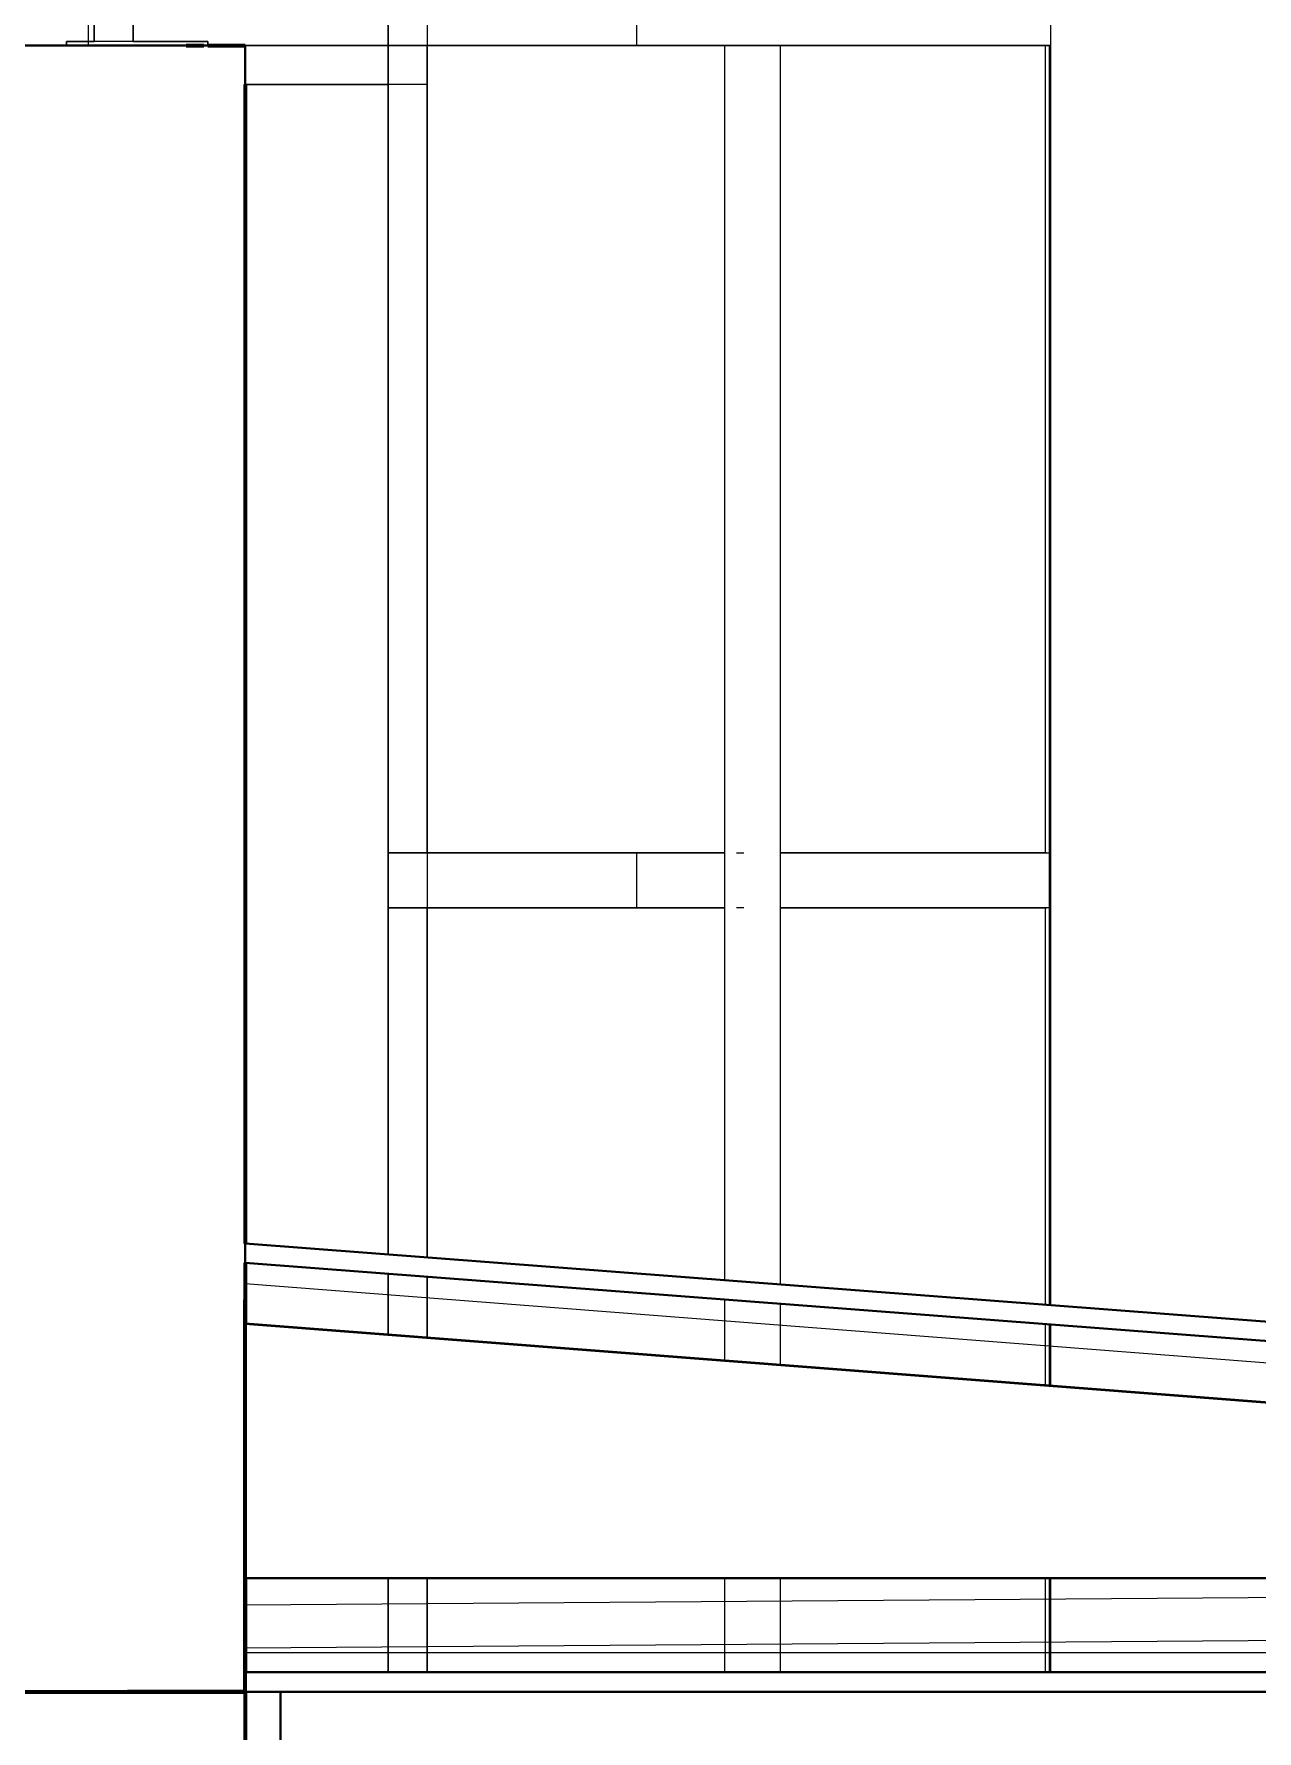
# Model space of a CAD drawing. Header units: millimetres. Extents: x -25371 to 2282244, y -90657 to 147824.
# Drawn here: x 2244621 to 2246181, y 1977 to 4142 of the extents above; entities that cross this region are included whole.
import ezdxf

# ---------------------------------------------------------------- set-up
doc = ezdxf.new("R2010")
doc.units = ezdxf.units.MM
doc.layers.add('000 - EXISTING_BUILDING_MAIN_COLOR_251', color=7, linetype='Continuous')
for name, color, linetype, lineweight in [('A-DETL', 7, 'Continuous', 70), ('A-GENM', 7, 'Continuous', 35), ('A-GLAZ-CURT', 7, 'Continuous', 35), ('A-GLAZ-CURT-HDLN', 7, 'Continuous', 9), ('A-GLAZ-CWMG', 7, 'Continuous', 35), ('S-BEAM', 7, 'Continuous', 35), ('WALL-E', 7, 'Continuous', 50)]:
    doc.layers.add(name, color=color, linetype=linetype, lineweight=lineweight)

# ---------------------------------------------------------------- blocks, each defined once
blk = doc.blocks.new('DPA_GM-Cage Ladder - H4800 with Protection Ring-5065257-VS01 - ELEVATION 1')
at = {"layer": '000 - EXISTING_BUILDING_MAIN_COLOR_251', "color": 7}
for p, q in [((30665.2, 109700), (30665.2, 108705)), ((30665.2, 108705), (30665.2, 109700)), ((30665.2, 108705), (30665.2, 109700)), ((30665.2, 109700), (30665.2, 108705)), ((30715.2, 108705), (30715.2, 109700)), ((30715.2, 108705), (30715.2, 109700)), ((30715.2, 109700), (30715.2, 108705)), ((30715.2, 109700), (30715.2, 108705)), ((31040.2, 108772.1), (31040.2, 108650)), ((31040.2, 108650), (31040.2, 108772.1)), ((31040.2, 108770), (31040.2, 108700)), ((31040.2, 108770), (31040.2, 108700)), ((31040.2, 108700), (31040.2, 108770)), ((31040.2, 108700), (31040.2, 108770)), ((31040.2, 108700), (31040.2, 108770)), ((31040.2, 108700), (31040.2, 108770)), ((31040.2, 108700), (31040.2, 108770)), ((31040.2, 108700), (31040.2, 108770)), ((31040.2, 108650), (31040.2, 108770)), ((31040.2, 108770), (31040.2, 108650)), ((31090.2, 108770), (31090.2, 108700)), ((31357.2, 108700), (31357.2, 108770)), ((31885.2, 108700), (31885.2, 108770)), ((30630.2, 108700), (30630.2, 108705)), ((30630.2, 108705), (30665.2, 108705)), ((30810.2, 108705), (30630.2, 108705)), ((30630.2, 108705), (30630.2, 108700)), ((30665.2, 108705), (30630.2, 108705)), ((30630.2, 108705), (30630.2, 108700)), ((30630.2, 108700), (30630.2, 108705)), ((30630.2, 108705), (30665.2, 108705)), ((30715.2, 108705), (30810.2, 108705)), ((30810.2, 108705), (30715.2, 108705)), ((30715.2, 108705), (30810.2, 108705)), ((30810.2, 108705), (30810.2, 108700)), ((30810.2, 108700), (30810.2, 108705)), ((30810.2, 108700), (30810.2, 108705)), ((30810.2, 108705), (30810.2, 108700)), ((30805.2, 108700), (30630.2, 108700)), ((30630.2, 108700), (30805.2, 108700)), ((30630.2, 108700), (30805.2, 108700)), ((30805.2, 108700), (30630.2, 108700)), ((30665.2, 108700), (30715.2, 108700)), ((30715.2, 108700), (30665.2, 108700)), ((30665.2, 108700), (30715.2, 108700)), ((30715.2, 108700), (30665.2, 108700)), ((30810.2, 108700), (30815.2, 108700)), ((31040.2, 108700), (30810.2, 108700)), ((30815.2, 108700), (30810.2, 108700)), ((30810.2, 108700), (31040.2, 108700)), ((30985.2, 108700), (30810.2, 108700)), ((30810.2, 108700), (30985.2, 108700)), ((30815.2, 108700), (31040.2, 108700)), ((31040.2, 108700), (30815.2, 108700)), ((31090.2, 108700), (31040.2, 108700)), ((31040.2, 108700), (31090.2, 108700)), ((31357.2, 108700), (31040.2, 108700)), ((31040.2, 108700), (31345.9, 108700)), ((31040.2, 108700), (31040.2, 108650)), ((31040.2, 108650), (31040.2, 108700)), ((31040.2, 108700), (31040.2, 108650)), ((31040.2, 108650), (31040.2, 108700)), ((31040.2, 108700), (31090.2, 108700)), ((31040.2, 107158.1), (31040.2, 108700)), ((31040.2, 107158.1), (31040.2, 108700)), ((31040.2, 108700), (31040.2, 107158.1)), ((31040.2, 108700), (31040.2, 107158.1)), ((31090.2, 108700), (31357.2, 108700)), ((31202.7, 108700), (31090.2, 108700)), ((31090.2, 108700), (31205.2, 108700)), ((31205.2, 108700), (31090.2, 108700)), ((31090.2, 108700), (31202.7, 108700)), ((31345.9, 108700), (31090.2, 108700)), ((31090.2, 108650), (31090.2, 108700)), ((31090.2, 108700), (31090.2, 108650)), ((31090.2, 108700), (31090.2, 108650)), ((31090.2, 108650), (31090.2, 108700)), ((31090.2, 107670), (31090.2, 108700)), ((31090.2, 108700), (31090.2, 107670)), ((31090.2, 107670), (31090.2, 108700)), ((31090.2, 108700), (31090.2, 107670)), ((31345.9, 108700), (31202.7, 108700)), ((31202.7, 108700), (31345.9, 108700)), ((31205.2, 108700), (31880.2, 108700)), ((31880.2, 108700), (31205.2, 108700)), ((31357.2, 108700), (31885.2, 108700)), ((31885.2, 108700), (31357.2, 108700)), ((31469.7, 108700), (31540.6, 108700)), ((31540.6, 108700), (31469.7, 108700)), ((31469.7, 107125.2), (31469.7, 108700)), ((31469.7, 107670), (31469.7, 108700)), ((31540.2, 108700), (31470.2, 108700)), ((31470.2, 108700), (31540.2, 108700)), ((31540.6, 107119.8), (31540.6, 108700)), ((31540.6, 107670), (31540.6, 108700)), ((31883.5, 108700), (31878.5, 108700)), ((31880.2, 108700), (31878.5, 108700)), ((31878.5, 108700), (31880.2, 108700)), ((31878.5, 108700), (31883.5, 108700)), ((31878.5, 107670), (31878.5, 108700)), ((31878.5, 107670), (31878.5, 108700)), ((31885.2, 108700), (31883.5, 108700)), ((31883.5, 108700), (31885.2, 108700)), ((31883.5, 108700), (31883.5, 107670)), ((31883.5, 107093.5), (31883.5, 108700)), ((31885.2, 107093.4), (31885.2, 108700)), ((30857.8, 108650), (31040.2, 108650)), ((31040.2, 108650), (30857.8, 108650)), ((31040.2, 108650), (30857.8, 108650)), ((30857.8, 108650), (31040.2, 108650)), ((30985.2, 108650), (30857.8, 108650)), ((30857.8, 108650), (30985.2, 108650)), ((31090.2, 108650), (31040.2, 108650)), ((31090.2, 107670), (31040.2, 107670)), ((31040.2, 107670), (31090.2, 107670)), ((31040.2, 107670), (31040.2, 107600)), ((31040.2, 107670), (31040.2, 107600)), ((31040.2, 107600), (31040.2, 107670)), ((31040.2, 107600), (31040.2, 107670)), ((31345.9, 107670), (31040.2, 107670)), ((31040.2, 107670), (31357.2, 107670)), ((31040.2, 107600), (31040.2, 107670)), ((31040.2, 107600), (31040.2, 107670)), ((31040.2, 107600), (31040.2, 107670)), ((31040.2, 107600), (31040.2, 107670)), ((31090.2, 107670), (31090.2, 107600)), ((31090.2, 107670), (31345.9, 107670)), ((31202.7, 107670), (31090.2, 107670)), ((31090.2, 107670), (31205.2, 107670)), ((31205.2, 107670), (31090.2, 107670)), ((31090.2, 107670), (31202.7, 107670)), ((31357.2, 107670), (31090.2, 107670)), ((31345.9, 107670), (31202.7, 107670)), ((31202.7, 107670), (31345.9, 107670)), ((31469.5, 107670), (31205.2, 107670)), ((31205.2, 107670), (31469.5, 107670)), ((31469.5, 107670), (31357.2, 107670)), ((31357.2, 107670), (31469.5, 107670)), ((31357.2, 107600), (31357.2, 107670)), ((31484.5, 107670), (31493.7, 107670)), ((31879.7, 107670), (31540.7, 107670)), ((31540.7, 107670), (31879.7, 107670)), ((31878.7, 107670), (31540.7, 107670)), ((31540.7, 107670), (31883.5, 107670)), ((31885.2, 107600), (31885.2, 107670)), ((31090.2, 107600), (31040.2, 107600)), ((31040.2, 107600), (31090.2, 107600)), ((31357.2, 107600), (31040.2, 107600)), ((31040.2, 107600), (31345.9, 107600)), ((31090.2, 107600), (31357.2, 107600)), ((31202.7, 107600), (31090.2, 107600)), ((31090.2, 107600), (31205.2, 107600)), ((31205.2, 107600), (31090.2, 107600)), ((31090.2, 107600), (31202.7, 107600)), ((31345.9, 107600), (31090.2, 107600)), ((31090.2, 107154.3), (31090.2, 107600)), ((31090.2, 107600), (31090.2, 107154.3)), ((31090.2, 107154.3), (31090.2, 107600)), ((31090.2, 107600), (31090.2, 107154.3)), ((31345.9, 107600), (31202.7, 107600)), ((31202.7, 107600), (31345.9, 107600)), ((31205.2, 107600), (31469.5, 107600)), ((31469.5, 107600), (31205.2, 107600)), ((31357.2, 107600), (31469.5, 107600)), ((31469.5, 107600), (31357.2, 107600)), ((31469.7, 107125.2), (31469.7, 107600)), ((31493.7, 107600), (31484.5, 107600)), ((31540.6, 107119.8), (31540.6, 107600)), ((31540.7, 107600), (31878.7, 107600)), ((31883.5, 107600), (31540.7, 107600)), ((31540.7, 107600), (31879.7, 107600)), ((31879.7, 107600), (31540.7, 107600)), ((31878.5, 107093.9), (31878.5, 107600)), ((31878.5, 107093.9), (31878.5, 107600)), ((31883.5, 107600), (31883.5, 107093.5)), ((31040.2, 107055.8), (31040.2, 107133)), ((31040.2, 107055.8), (31040.2, 107133)), ((31040.2, 107133), (31040.2, 107055.8)), ((31040.2, 107133), (31040.2, 107055.8)), ((31090.2, 107051.9), (31090.2, 107129.2)), ((31090.2, 107129.2), (31090.2, 107051.9)), ((31090.2, 107051.9), (31090.2, 107129.2)), ((31090.2, 107129.2), (31090.2, 107051.9)), ((31469.7, 107022.6), (31469.7, 107100.2)), ((31469.7, 107022.6), (31469.7, 107100.2)), ((31540.6, 107017.1), (31540.6, 107094.7)), ((31540.6, 107017.1), (31540.6, 107094.7)), ((31878.5, 106991), (31878.5, 107068.9)), ((31878.5, 106991), (31878.5, 107068.9)), ((31883.5, 107068.5), (31883.5, 106990.6)), ((31883.5, 106990.6), (31883.5, 107068.5)), ((31885.2, 106990.5), (31885.2, 107068.4)), ((31040.2, 106625), (31040.2, 106745)), ((31040.2, 106625), (31040.2, 106745)), ((31040.2, 106745), (31040.2, 106625)), ((31040.2, 106745), (31040.2, 106625)), ((31090.2, 106625), (31090.2, 106745)), ((31090.2, 106745), (31090.2, 106625)), ((31090.2, 106625), (31090.2, 106745)), ((31090.2, 106745), (31090.2, 106625)), ((31469.7, 106625), (31469.7, 106745)), ((31469.7, 106625), (31469.7, 106745)), ((31540.6, 106625), (31540.6, 106745)), ((31540.6, 106625), (31540.6, 106745)), ((31878.5, 106625), (31878.5, 106745)), ((31878.5, 106625), (31878.5, 106745)), ((31883.5, 106745), (31883.5, 106625)), ((31883.5, 106625), (31883.5, 106745)), ((31885.2, 106625), (31885.2, 106745))]:
    blk.add_line(p, q, dxfattribs=at)
blk = doc.blocks.new('Rectangular Mullion - 45 x 100mm-5525291-VS01 - ELEVATION 1')
at = {"layer": 'A-GLAZ-CWMG', "color": 7}
for p, q in [((30857.8, 106600), (30902.8, 106600)), ((30902.8, 106600), (30857.8, 106600)), ((30857.8, 106600), (30857.8, 105800)), ((30857.8, 105800), (30857.8, 106600)), ((30902.8, 105800), (30902.8, 106600)), ((30902.8, 105800), (30902.8, 106600)), ((30857.8, 105800), (30902.8, 105800)), ((30902.8, 105800), (30857.8, 105800))]:
    blk.add_line(p, q, dxfattribs=at)
blk = doc.blocks.new('DPA_CP_Entrance Louver Grill Vertical Z - Louver Grill Vertical Z-5525358-VS01 - ELEVATION 1')
at = {"layer": 'A-GLAZ-CURT', "color": 7}
for p, q in [((30782.8, 106600), (30832.8, 106600)), ((30832.8, 106600), (30782.8, 106600)), ((30830.8, 106600), (30782.8, 106600)), ((30782.8, 106600), (30832.8, 106600)), ((31040.2, 106600), (30782.8, 106600)), ((31040.2, 106600), (30782.8, 106600)), ((30832.8, 106600), (30830.8, 106600)), ((31469.7, 106600), (31090.2, 106600)), ((31469.7, 106600), (31090.2, 106600)), ((31878.5, 106600), (31540.6, 106600)), ((31878.5, 106600), (31540.6, 106600)), ((32282.8, 106600), (31885.2, 106600)), ((32282.8, 106600), (31885.2, 106600))]:
    blk.add_line(p, q, dxfattribs=at)
blk = doc.blocks.new('System Panel - DPA-AR_Facade_Solid Panel 150mm-5074316-VS01 - ELEVATION 1')
at = {"layer": 'A-GLAZ-CURT', "color": 7}
for p, q in [((29357.8, 106600), (30857.8, 106600)), ((30857.8, 106600), (29357.8, 106600)), ((30857.8, 106600), (30857.8, 103600)), ((30857.8, 103600), (30857.8, 106600))]:
    blk.add_line(p, q, dxfattribs=at)
blk = doc.blocks.new('System Panel - DPA-AR_Facade_Solid Panel 150mm-V27-VS01 - ELEVATION 1')
at = {"layer": 'A-GLAZ-CURT', "color": 7}
for p, q in [((30857.8, 106600), (30707.9, 106600)), ((30857.8, 106600), (30707.9, 106600)), ((30857.8, 103600), (30857.8, 106600)), ((30857.8, 106600), (30857.8, 103600))]:
    blk.add_line(p, q, dxfattribs=at)
blk = doc.blocks.new('System Panel - DPA-AR_Facade_Solid Panel 150mm-5093774-VS01 - ELEVATION 1')
at = {"layer": 'A-GLAZ-CURT', "color": 7}
for p, q in [((30857.8, 106600), (30707.9, 106600)), ((30857.8, 106600), (30707.9, 106600)), ((30857.8, 103600), (30857.8, 106600)), ((30857.8, 106600), (30857.8, 103600))]:
    blk.add_line(p, q, dxfattribs=at)
blk = doc.blocks.new('System Panel - DPA-AR_Facade_Solid Panel 150mm-V42-VS01 - ELEVATION 1')
at = {"layer": 'A-GLAZ-CURT', "color": 7}
for p, q in [((30707.9, 106600), (30857.8, 106600)), ((30707.9, 106600), (30857.8, 106600)), ((30857.8, 103600), (30857.8, 106600)), ((30857.8, 106600), (30857.8, 103600))]:
    blk.add_line(p, q, dxfattribs=at)
blk = doc.blocks.new('System Panel - DPA-AR_Facade_Solid Panel 150mm-V43-VS01 - ELEVATION 1')
at = {"layer": 'A-GLAZ-CURT', "color": 7}
for p, q in [((30707.9, 106600), (30857.8, 106600)), ((30707.9, 106600), (30857.8, 106600)), ((30857.8, 103800), (30857.8, 106600)), ((30857.8, 106600), (30857.8, 103800))]:
    blk.add_line(p, q, dxfattribs=at)
blk = doc.blocks.new('System Panel - DPA-AR_Facade_Solid Panel 150mm-5093015-VS01 - ELEVATION 1')
at = {"layer": 'A-GLAZ-CURT', "color": 7}
for p, q in [((30707.9, 106600), (30857.8, 106600)), ((30707.9, 106600), (30857.8, 106600)), ((30857.8, 103800), (30857.8, 106600)), ((30857.8, 106600), (30857.8, 103800))]:
    blk.add_line(p, q, dxfattribs=at)
blk = doc.blocks.new('DPA_CP_Entrance Louver Grill Vertical Z - Louver Grill Vertical Z-5546481-VS01 - ELEVATION 1')
at = {"layer": 'A-GLAZ-CURT', "color": 7}
for p, q in [((30782.8, 108700), (30458, 108700)), ((30782.8, 108700), (30458, 108700)), ((30732.8, 108700), (30782.8, 108700)), ((30782.8, 108700), (30732.8, 108700)), ((30732.8, 108700), (30782.8, 108700)), ((30734.8, 108700), (30732.8, 108700)), ((30782.8, 108700), (30734.8, 108700))]:
    blk.add_line(p, q, dxfattribs=at)
blk = doc.blocks.new('System Panel - DPA-AR_Facade_Solid Panel 150mm-V48-VS01 - ELEVATION 1')
at = {"layer": 'A-GLAZ-CURT', "color": 7}
for p, q in [((30857.8, 108700), (30707.9, 108700)), ((30857.8, 108700), (30707.9, 108700)), ((30857.8, 107172), (30857.8, 108700)), ((30857.8, 108700), (30857.8, 107172)), ((30857.8, 107100), (30857.8, 107147)), ((30857.8, 107147), (30857.8, 107100))]:
    blk.add_line(p, q, dxfattribs=at)
blk = doc.blocks.new('DPA_CP_Entrance Louver Grill Vertical Z - Louver Grill Vertical Z-5546590-VS01 - ELEVATION 1')
at = {"layer": 'A-GLAZ-CURT', "color": 7}
for p, q in [((30707.8, 108700), (30657.8, 108700)), ((30657.8, 108700), (30707.8, 108700)), ((30707.8, 108700), (30657.8, 108700)), ((30657.8, 108700), (30707.8, 108700)), ((30782.8, 108700), (30707.9, 108700)), ((30707.9, 108700), (30782.8, 108700)), ((30782.8, 108700), (30784.8, 108700)), ((30805.2, 108700), (30782.8, 108700)), ((30782.8, 108700), (30805.2, 108700)), ((30784.8, 108700), (30782.8, 108700)), ((30784.8, 108700), (30805.2, 108700)), ((30805.2, 108700), (30784.8, 108700)), ((30810.2, 108700), (30857.8, 108700)), ((30857.8, 108700), (30810.2, 108700)), ((30810.2, 108700), (30857.8, 108700)), ((30857.8, 108700), (30810.2, 108700)), ((30857.8, 107172), (30857.8, 108650)), ((30857.8, 107172), (30857.8, 108650)), ((30857.8, 108650), (30857.8, 107172)), ((30857.8, 108650), (30857.8, 107172)), ((30857.8, 107069.9), (30857.8, 107147)), ((30857.8, 107069.9), (30857.8, 107147)), ((30857.8, 107147), (30857.8, 107069.9)), ((30857.8, 107147), (30857.8, 107069.9)), ((30857.8, 106625), (30857.8, 106745)), ((30857.8, 106625), (30857.8, 106745)), ((30857.8, 106745), (30857.8, 106625)), ((30857.8, 106745), (30857.8, 106625)), ((30707.9, 106600), (30782.8, 106600)), ((30782.8, 106600), (30707.9, 106600)), ((30782.8, 106600), (30857.8, 106600)), ((30784.8, 106600), (30782.8, 106600)), ((30782.8, 106600), (30784.8, 106600)), ((30857.8, 106600), (30782.8, 106600)), ((30857.8, 106600), (30784.8, 106600)), ((30784.8, 106600), (30857.8, 106600))]:
    blk.add_line(p, q, dxfattribs=at)
blk = doc.blocks.new('GM_Louver Grill Vertical Z1 - Z Profile-5546656-VS01 - ELEVATION 1')
at = {"layer": 'A-DETL', "color": 7}
for p, q in [((30782.8, 108700), (30784.8, 108700)), ((30784.8, 108700), (30805.2, 108700)), ((30810.2, 108700), (30857.8, 108700)), ((30857.8, 108650), (30857.8, 107172)), ((30857.8, 107147), (30857.8, 107069.9)), ((30857.8, 106745), (30857.8, 106625)), ((30784.8, 106600), (30782.8, 106600)), ((30857.8, 106600), (30784.8, 106600))]:
    blk.add_line(p, q, dxfattribs=at)
at = {"layer": 'A-GENM', "color": 7, "lineweight": 9}
for p, q in [((30805.2, 108700), (30782.8, 108700)), ((30855.8, 108700), (30810.2, 108700)), ((30857.8, 108700), (30855.8, 108700)), ((30857.8, 108650), (30857.8, 107172)), ((30857.8, 107172), (30857.8, 108650)), ((30857.8, 107147), (30857.8, 107069.9)), ((30857.8, 107069.9), (30857.8, 107147)), ((30857.8, 106745), (30857.8, 106625)), ((30857.8, 106625), (30857.8, 106745)), ((30782.8, 106600), (30855.8, 106600)), ((30855.8, 106600), (30857.8, 106600))]:
    blk.add_line(p, q, dxfattribs=at)
blk = doc.blocks.new('DPA_CP_Entrance Louver Grill Vertical Z - Louver Grill Vertical Z-5546657-VS01 - ELEVATION 1')
at = {"layer": 'A-GLAZ-CURT', "color": 7}
for p, q in [((30707.8, 108700), (30657.8, 108700)), ((30657.8, 108700), (30707.8, 108700)), ((30707.8, 108700), (30657.8, 108700)), ((30657.8, 108700), (30707.8, 108700)), ((30782.8, 108700), (30707.9, 108700)), ((30707.9, 108700), (30782.8, 108700)), ((30782.8, 108700), (30784.8, 108700)), ((30805.2, 108700), (30782.8, 108700)), ((30782.8, 108700), (30805.2, 108700)), ((30784.8, 108700), (30782.8, 108700)), ((30784.8, 108700), (30805.2, 108700)), ((30805.2, 108700), (30784.8, 108700)), ((30810.2, 108700), (30857.8, 108700)), ((30857.8, 108700), (30810.2, 108700)), ((30810.2, 108700), (30857.8, 108700)), ((30857.8, 108700), (30810.2, 108700)), ((30857.8, 107172), (30857.8, 108650)), ((30857.8, 107172), (30857.8, 108650)), ((30857.8, 108650), (30857.8, 107172)), ((30857.8, 108650), (30857.8, 107172)), ((30857.8, 107069.9), (30857.8, 107147)), ((30857.8, 107069.9), (30857.8, 107147)), ((30857.8, 107147), (30857.8, 107069.9)), ((30857.8, 107147), (30857.8, 107069.9)), ((30857.8, 106625), (30857.8, 106745)), ((30857.8, 106625), (30857.8, 106745)), ((30857.8, 106745), (30857.8, 106625)), ((30857.8, 106745), (30857.8, 106625)), ((30707.9, 106600), (30782.8, 106600)), ((30782.8, 106600), (30707.9, 106600)), ((30782.8, 106600), (30857.8, 106600)), ((30784.8, 106600), (30782.8, 106600)), ((30782.8, 106600), (30784.8, 106600)), ((30857.8, 106600), (30782.8, 106600)), ((30857.8, 106600), (30784.8, 106600)), ((30784.8, 106600), (30857.8, 106600))]:
    blk.add_line(p, q, dxfattribs=at)
blk = doc.blocks.new('System Panel - DPA-AR_Facade_Solid Panel 150mm-V51-VS01 - ELEVATION 1')
at = {"layer": 'A-GLAZ-CURT', "color": 7}
for p, q in [((29357.8, 106600), (29357.8, 108700)), ((29357.8, 108700), (30857.8, 108700)), ((30857.8, 108700), (29357.8, 108700)), ((29357.8, 108700), (29357.8, 106600)), ((30857.8, 108700), (30857.8, 106600)), ((30857.8, 106600), (30857.8, 108700)), ((30857.8, 106600), (29357.8, 106600)), ((29357.8, 106600), (30857.8, 106600))]:
    blk.add_line(p, q, dxfattribs=at)
blk = doc.blocks.new('System Panel - DPA-AR_Facade_Solid Panel 150mm-V53-VS01 - ELEVATION 1')
at = {"layer": 'A-GLAZ-CURT', "color": 7}
for p, q in [((30707.9, 106600), (30857.8, 106600)), ((30707.9, 106600), (30857.8, 106600)), ((30857.8, 103800), (30857.8, 106600)), ((30857.8, 106600), (30857.8, 103600))]:
    blk.add_line(p, q, dxfattribs=at)
blk = doc.blocks.new('System Panel - DPA-AR_Facade_Solid Panel 150mm-5546906-VS01 - ELEVATION 1')
at = {"layer": 'A-GLAZ-CURT', "color": 7}
for p, q in [((30857.8, 108700), (30707.9, 108700)), ((30857.8, 108700), (30707.9, 108700)), ((30857.8, 107172), (30857.8, 108700)), ((30857.8, 108700), (30857.8, 107100)), ((30857.8, 107100), (30857.8, 107147))]:
    blk.add_line(p, q, dxfattribs=at)
blk = doc.blocks.new('System Panel - DPA-AR_Facade_Solid Panel 150mm-5546760-VS01 - ELEVATION 1')
at = {"layer": 'A-GLAZ-CURT', "color": 7}
for p, q in [((30707.9, 108700), (30857.8, 108700)), ((30707.9, 108700), (30857.8, 108700)), ((30857.8, 107172), (30857.8, 108700)), ((30857.8, 108700), (30857.8, 107172)), ((30857.8, 107069.9), (30857.8, 107147)), ((30857.8, 107147), (30857.8, 107069.9)), ((30857.8, 106625), (30857.8, 106745)), ((30857.8, 106745), (30857.8, 106625)), ((30857.8, 106600), (30707.9, 106600)), ((30707.9, 106600), (30857.8, 106600))]:
    blk.add_line(p, q, dxfattribs=at)
blk = doc.blocks.new('System Panel - DPA-AR_Facade_Solid Panel 150mm-V54-VS01 - ELEVATION 1')
at = {"layer": 'A-GLAZ-CURT', "color": 7}
for p, q in [((30707.9, 108700), (30805.2, 108700)), ((30707.9, 108700), (30805.2, 108700)), ((30810.2, 108700), (30857.8, 108700)), ((30810.2, 108700), (30857.8, 108700)), ((30857.8, 107172), (30857.8, 108650)), ((30857.8, 108650), (30857.8, 107172)), ((30857.8, 107069.9), (30857.8, 107147)), ((30857.8, 107147), (30857.8, 107069.9)), ((30857.8, 106625), (30857.8, 106745)), ((30857.8, 106745), (30857.8, 106625)), ((30857.8, 106600), (30707.9, 106600)), ((30707.9, 106600), (30857.8, 106600))]:
    blk.add_line(p, q, dxfattribs=at)
blk = doc.blocks.new('System Panel - DPA-AR_Facade_Solid Panel 150mm-5546761-VS01 - ELEVATION 1')
at = {"layer": 'A-GLAZ-CURT', "color": 7}
for p, q in [((30707.9, 108700), (30805.2, 108700)), ((30707.9, 108700), (30805.2, 108700)), ((30810.2, 108700), (30857.8, 108700)), ((30810.2, 108700), (30857.8, 108700)), ((30857.8, 107172), (30857.8, 108650)), ((30857.8, 108650), (30857.8, 107172)), ((30857.8, 107069.9), (30857.8, 107147)), ((30857.8, 107147), (30857.8, 107069.9)), ((30857.8, 106625), (30857.8, 106745)), ((30857.8, 106745), (30857.8, 106625)), ((30857.8, 106600), (30707.9, 106600)), ((30707.9, 106600), (30857.8, 106600))]:
    blk.add_line(p, q, dxfattribs=at)
blk = doc.blocks.new('System Panel - DPA-AR_Facade_Solid Panel 150mm-V55-VS01 - ELEVATION 1')
at = {"layer": 'A-GLAZ-CURT', "color": 7}
for p, q in [((30707.9, 108700), (30805.2, 108700)), ((30707.9, 108700), (30857.8, 108700)), ((30810.2, 108700), (30857.8, 108700)), ((30857.8, 108700), (30857.8, 107172)), ((30857.8, 107172), (30857.8, 108650)), ((30857.8, 107069.9), (30857.8, 107147)), ((30857.8, 107147), (30857.8, 107069.9)), ((30857.8, 106625), (30857.8, 106745)), ((30857.8, 106745), (30857.8, 106625)), ((30857.8, 106600), (30707.9, 106600)), ((30707.9, 106600), (30857.8, 106600))]:
    blk.add_line(p, q, dxfattribs=at)
blk = doc.blocks.new('Rectangular Mullion - Mullion_Top_C-Channel-5125587-VS01 - ELEVATION 1')
at = {"layer": 'A-GLAZ-CWMG', "color": 7}
for p, q in [((30902.8, 106500), (30902.8, 106600)), ((30902.8, 106600), (30902.8, 106590)), ((30902.8, 106600), (32312.8, 106600)), ((30902.8, 106600), (32312.8, 106600)), ((30902.8, 106590), (30902.8, 106510)), ((32312.8, 106590), (32312.8, 106600)), ((32312.8, 106600), (32312.8, 106500)), ((32312.8, 106510), (32312.8, 106590)), ((30902.8, 106510), (30902.8, 106500)), ((32312.8, 106500), (30902.8, 106500)), ((30902.8, 106500), (32312.8, 106500)), ((32312.8, 106500), (32312.8, 106510))]:
    blk.add_line(p, q, dxfattribs=at)
blk = doc.blocks.new('DPA_CP_Entrance Canopy Lower - Depth 4200-5686501-VS01 - ELEVATION 1')
at = {"layer": 'A-GLAZ-CURT', "color": 7}
for p, q in [((30857.8, 107172), (33157.9, 106996)), ((33157.9, 106996), (30857.8, 107172)), ((33156.5, 106971.1), (30857.8, 107147)), ((30857.8, 107147), (33156.5, 106971.1)), ((33107.8, 106896), (30857.8, 107069.9)), ((30857.8, 107069.9), (33107.8, 106896)), ((33107.8, 106896), (30857.8, 107069.3)), ((30857.8, 107069.3), (33107.8, 106896)), ((30857.8, 106745), (33107.8, 106745)), ((33107.8, 106745), (30857.8, 106745)), ((30857.8, 106745), (33107.8, 106745)), ((33107.8, 106745), (30857.8, 106745)), ((30857.8, 106625), (33452.8, 106625)), ((33452.8, 106625), (30857.8, 106625)), ((33507.8, 106600), (30658, 106600)), ((30658, 106600), (33507.8, 106600))]:
    blk.add_line(p, q, dxfattribs=at)
at = {"layer": 'A-GLAZ-CURT', "color": 7, "lineweight": 9}
for p, q in [((33048.3, 106950), (30857.8, 107120.6)), ((33107.8, 106896), (30857.8, 107069.9)), ((33427.8, 106745), (30857.8, 106745)), ((33154.3, 106727.6), (30857.8, 106710.5)), ((33154.3, 106672.6), (30857.8, 106655.6)), ((30857.8, 106650), (33402.8, 106650))]:
    blk.add_line(p, q, dxfattribs=at)
at = {"layer": 'A-GLAZ-CURT-HDLN', "color": 7}
blk.add_line((30658, 108700), (30658, 109310.7), dxfattribs=at)
blk = doc.blocks.new('DPA_CP_Entrance Canopy Lower - Depth 4200-V89-VS01 - ELEVATION 1')
at = {"layer": 'A-GLAZ-CURT', "color": 7}
for p, q in [((30857.8, 107172), (33157.9, 106996)), ((33157.9, 106996), (30857.8, 107172)), ((33156.5, 106971.1), (30857.8, 107147)), ((30857.8, 107147), (33156.5, 106971.1)), ((33107.8, 106896), (30857.8, 107069.9)), ((30857.8, 107069.9), (33107.8, 106896)), ((30857.8, 106745), (33107.8, 106745)), ((33107.8, 106745), (30857.8, 106745)), ((30857.8, 106745), (33107.8, 106745)), ((33107.8, 106745), (30857.8, 106745)), ((30857.8, 106625), (33452.8, 106625)), ((33452.8, 106625), (30857.8, 106625)), ((33507.8, 106600), (30658, 106600)), ((30658, 106600), (33507.8, 106600))]:
    blk.add_line(p, q, dxfattribs=at)
at = {"layer": 'A-GLAZ-CURT', "color": 7, "lineweight": 9}
for p, q in [((33048.3, 106950), (30857.8, 107120.6)), ((33107.8, 106896), (30857.8, 107069.9)), ((33427.8, 106745), (30857.8, 106745)), ((33154.3, 106727.6), (30857.8, 106710.5)), ((33154.3, 106672.6), (30857.8, 106655.6)), ((30857.8, 106650), (33402.8, 106650))]:
    blk.add_line(p, q, dxfattribs=at)
at = {"layer": 'A-GLAZ-CURT-HDLN', "color": 7}
blk.add_line((30658, 108700), (30658, 109310.7), dxfattribs=at)
blk = doc.blocks.new('DPA_CP_Entrance Canopy Lower - Depth 4200-V90-VS01 - ELEVATION 1')
at = {"layer": 'A-GLAZ-CURT', "color": 7}
for p, q in [((30857.8, 107172), (33157.9, 106996)), ((33157.9, 106996), (30857.8, 107172)), ((33156.5, 106971.1), (30857.8, 107147)), ((30857.8, 107147), (33156.5, 106971.1)), ((33107.8, 106896), (30857.8, 107069.9)), ((30857.8, 107069.9), (33107.8, 106896)), ((30857.8, 106745), (33107.8, 106745)), ((33107.8, 106745), (30857.8, 106745)), ((30857.8, 106745), (33107.8, 106745)), ((33107.8, 106745), (30857.8, 106745)), ((30857.8, 106625), (33452.8, 106625)), ((33452.8, 106625), (30857.8, 106625)), ((30658, 106600), (33507.8, 106600)), ((33507.8, 106600), (30707.9, 106600))]:
    blk.add_line(p, q, dxfattribs=at)
at = {"layer": 'A-GLAZ-CURT', "color": 7, "lineweight": 9}
for p, q in [((33048.3, 106950), (30857.8, 107120.6)), ((33107.8, 106896), (30857.8, 107069.9)), ((33427.8, 106745), (30857.8, 106745)), ((33154.3, 106727.6), (30857.8, 106710.5)), ((33154.3, 106672.6), (30857.8, 106655.6)), ((30857.8, 106650), (33402.8, 106650))]:
    blk.add_line(p, q, dxfattribs=at)
at = {"layer": 'A-GLAZ-CURT-HDLN', "color": 7}
blk.add_line((30658, 108700), (30658, 109310.7), dxfattribs=at)
blk = doc.blocks.new('DPA_CP_Entrance Canopy Lower - Depth 4200-V91-VS01 - ELEVATION 1')
at = {"layer": 'A-GLAZ-CURT', "color": 7}
for p, q in [((30857.8, 107172), (33157.9, 106996)), ((33157.9, 106996), (30857.8, 107172)), ((33156.5, 106971.1), (30857.8, 107147)), ((30857.8, 107147), (33156.5, 106971.1)), ((33107.8, 106896), (30857.8, 107069.9)), ((30857.8, 107069.9), (33107.8, 106896)), ((30857.8, 106745), (33107.8, 106745)), ((33107.8, 106745), (30857.8, 106745)), ((30857.8, 106745), (33107.8, 106745)), ((33107.8, 106745), (30857.8, 106745)), ((30857.8, 106625), (33452.8, 106625)), ((33452.8, 106625), (30857.8, 106625)), ((33507.8, 106600), (30707.9, 106600)), ((30707.9, 106600), (33507.8, 106600))]:
    blk.add_line(p, q, dxfattribs=at)
at = {"layer": 'A-GLAZ-CURT', "color": 7, "lineweight": 9}
for p, q in [((33048.3, 106950), (30857.8, 107120.6)), ((33107.8, 106896), (30857.8, 107069.9)), ((33427.8, 106745), (30857.8, 106745)), ((33154.3, 106727.6), (30857.8, 106710.5)), ((33154.3, 106672.6), (30857.8, 106655.6)), ((30857.8, 106650), (33402.8, 106650))]:
    blk.add_line(p, q, dxfattribs=at)
at = {"layer": 'A-GLAZ-CURT-HDLN', "color": 7}
blk.add_line((30658, 108700), (30658, 109310.7), dxfattribs=at)
blk = doc.blocks.new('DPA_CP_Entrance Canopy Lower - Depth 4200-5686556-VS01 - ELEVATION 1')
at = {"layer": 'A-GLAZ-CURT', "color": 7}
for p, q in [((30857.8, 107172), (33157.9, 106996)), ((33157.9, 106996), (30857.8, 107172)), ((33156.5, 106971.1), (30857.8, 107147)), ((30857.8, 107147), (33156.5, 106971.1)), ((33107.8, 106896), (30857.8, 107069.9)), ((30857.8, 107069.9), (33107.8, 106896)), ((30857.8, 106745), (33107.8, 106745)), ((33107.8, 106745), (30857.8, 106745)), ((30857.8, 106745), (33107.8, 106745)), ((33107.8, 106745), (30857.8, 106745)), ((30857.8, 106625), (33452.8, 106625)), ((33452.8, 106625), (30857.8, 106625)), ((33507.8, 106600), (30707.9, 106600)), ((30707.9, 106600), (33507.8, 106600))]:
    blk.add_line(p, q, dxfattribs=at)
at = {"layer": 'A-GLAZ-CURT', "color": 7, "lineweight": 9}
for p, q in [((33048.3, 106950), (30857.8, 107120.6)), ((33107.8, 106896), (30857.8, 107069.9)), ((33427.8, 106745), (30857.8, 106745)), ((33154.3, 106727.6), (30857.8, 106710.5)), ((33154.3, 106672.6), (30857.8, 106655.6)), ((30857.8, 106650), (33402.8, 106650))]:
    blk.add_line(p, q, dxfattribs=at)
at = {"layer": 'A-GLAZ-CURT-HDLN', "color": 7}
blk.add_line((30658, 108700), (30658, 109310.7), dxfattribs=at)

msp = doc.modelspace()

# ---------------------------------------------------------------- linework, layer by layer
at = {"layer": 'A-DETL', "color": 7}
for p, q in [((2244890.166, 2027.256), (2244890.166, 2527.256)), ((2244390.166, 2027.256), (2244890.166, 2027.256)), ((2244890.165, 2027.256), (2244740.357, 2027.256)), ((2244740.357, 2027.256), (2244890.165, 2027.256)), ((2244890.165, 2027.256), (2244890.165, -972.744)), ((2244890.165, 2027.256), (2244890.165, 1177.256))]:
    msp.add_line(p, q, dxfattribs=at)
at = {"layer": 'S-BEAM', "color": 7}
for p, q in [((2244890.166, 2527.256), (2244890.166, 2497.131)), ((2244890.166, 2172.256), (2244890.166, 2052.256)), ((2244890.166, 2027.256), (2244740.357, 2027.256))]:
    msp.add_line(p, q, dxfattribs=at)
at = {"layer": 'WALL-E', "color": 7}
for p, q in [((2244890.165, 2027.256), (2244740.357, 2027.256)), ((2244890.165, 2027.256), (2244740.357, 2027.256)), ((2244890.165, -972.744), (2244890.165, 2027.256)), ((2244890.165, -972.744), (2244890.165, 2027.256))]:
    msp.add_line(p, q, dxfattribs=at)

# ---------------------------------------------------------------- block references
at = {"layer": 'A-GENM', "color": 7}
for name in ['DPA_GM-Cage Ladder - H4800 with Protection Ring-5065257-VS01 - ELEVATION 1', 'GM_Louver Grill Vertical Z1 - Z Profile-5546656-VS01 - ELEVATION 1', 'GM_Louver Grill Vertical Z1 - Z Profile-5546656-VS01 - ELEVATION 1', 'GM_Louver Grill Vertical Z1 - Z Profile-5546656-VS01 - ELEVATION 1', 'GM_Louver Grill Vertical Z1 - Z Profile-5546656-VS01 - ELEVATION 1', 'GM_Louver Grill Vertical Z1 - Z Profile-5546656-VS01 - ELEVATION 1', 'GM_Louver Grill Vertical Z1 - Z Profile-5546656-VS01 - ELEVATION 1', 'GM_Louver Grill Vertical Z1 - Z Profile-5546656-VS01 - ELEVATION 1', 'GM_Louver Grill Vertical Z1 - Z Profile-5546656-VS01 - ELEVATION 1', 'GM_Louver Grill Vertical Z1 - Z Profile-5546656-VS01 - ELEVATION 1', 'GM_Louver Grill Vertical Z1 - Z Profile-5546656-VS01 - ELEVATION 1', 'GM_Louver Grill Vertical Z1 - Z Profile-5546656-VS01 - ELEVATION 1', 'GM_Louver Grill Vertical Z1 - Z Profile-5546656-VS01 - ELEVATION 1', 'GM_Louver Grill Vertical Z1 - Z Profile-5546656-VS01 - ELEVATION 1', 'GM_Louver Grill Vertical Z1 - Z Profile-5546656-VS01 - ELEVATION 1', 'GM_Louver Grill Vertical Z1 - Z Profile-5546656-VS01 - ELEVATION 1', 'GM_Louver Grill Vertical Z1 - Z Profile-5546656-VS01 - ELEVATION 1', 'GM_Louver Grill Vertical Z1 - Z Profile-5546656-VS01 - ELEVATION 1', 'GM_Louver Grill Vertical Z1 - Z Profile-5546656-VS01 - ELEVATION 1', 'GM_Louver Grill Vertical Z1 - Z Profile-5546656-VS01 - ELEVATION 1', 'GM_Louver Grill Vertical Z1 - Z Profile-5546656-VS01 - ELEVATION 1', 'GM_Louver Grill Vertical Z1 - Z Profile-5546656-VS01 - ELEVATION 1', 'GM_Louver Grill Vertical Z1 - Z Profile-5546656-VS01 - ELEVATION 1', 'GM_Louver Grill Vertical Z1 - Z Profile-5546656-VS01 - ELEVATION 1', 'GM_Louver Grill Vertical Z1 - Z Profile-5546656-VS01 - ELEVATION 1', 'GM_Louver Grill Vertical Z1 - Z Profile-5546656-VS01 - ELEVATION 1', 'GM_Louver Grill Vertical Z1 - Z Profile-5546656-VS01 - ELEVATION 1', 'GM_Louver Grill Vertical Z1 - Z Profile-5546656-VS01 - ELEVATION 1', 'GM_Louver Grill Vertical Z1 - Z Profile-5546656-VS01 - ELEVATION 1', 'GM_Louver Grill Vertical Z1 - Z Profile-5546656-VS01 - ELEVATION 1', 'GM_Louver Grill Vertical Z1 - Z Profile-5546656-VS01 - ELEVATION 1', 'GM_Louver Grill Vertical Z1 - Z Profile-5546656-VS01 - ELEVATION 1', 'GM_Louver Grill Vertical Z1 - Z Profile-5546656-VS01 - ELEVATION 1', 'GM_Louver Grill Vertical Z1 - Z Profile-5546656-VS01 - ELEVATION 1', 'GM_Louver Grill Vertical Z1 - Z Profile-5546656-VS01 - ELEVATION 1', 'GM_Louver Grill Vertical Z1 - Z Profile-5546656-VS01 - ELEVATION 1']:
    msp.add_blockref(name, (2214032.412, -104572.744), dxfattribs=at)
at = {"layer": 'A-GLAZ-CURT', "color": 7}
for name in ['DPA_CP_Entrance Canopy Lower - Depth 4200-5686501-VS01 - ELEVATION 1', 'DPA_CP_Entrance Canopy Lower - Depth 4200-V89-VS01 - ELEVATION 1', 'DPA_CP_Entrance Canopy Lower - Depth 4200-V89-VS01 - ELEVATION 1', 'DPA_CP_Entrance Canopy Lower - Depth 4200-V90-VS01 - ELEVATION 1', 'DPA_CP_Entrance Canopy Lower - Depth 4200-V91-VS01 - ELEVATION 1', 'DPA_CP_Entrance Canopy Lower - Depth 4200-V91-VS01 - ELEVATION 1', 'DPA_CP_Entrance Canopy Lower - Depth 4200-5686556-VS01 - ELEVATION 1', 'System Panel - DPA-AR_Facade_Solid Panel 150mm-V51-VS01 - ELEVATION 1', 'DPA_CP_Entrance Louver Grill Vertical Z - Louver Grill Vertical Z-5546481-VS01 - ELEVATION 1', 'DPA_CP_Entrance Louver Grill Vertical Z - Louver Grill Vertical Z-5546590-VS01 - ELEVATION 1', 'DPA_CP_Entrance Louver Grill Vertical Z - Louver Grill Vertical Z-5546657-VS01 - ELEVATION 1', 'System Panel - DPA-AR_Facade_Solid Panel 150mm-V48-VS01 - ELEVATION 1', 'System Panel - DPA-AR_Facade_Solid Panel 150mm-V48-VS01 - ELEVATION 1', 'System Panel - DPA-AR_Facade_Solid Panel 150mm-V48-VS01 - ELEVATION 1', 'System Panel - DPA-AR_Facade_Solid Panel 150mm-V48-VS01 - ELEVATION 1', 'System Panel - DPA-AR_Facade_Solid Panel 150mm-V48-VS01 - ELEVATION 1', 'System Panel - DPA-AR_Facade_Solid Panel 150mm-5546906-VS01 - ELEVATION 1', 'System Panel - DPA-AR_Facade_Solid Panel 150mm-V48-VS01 - ELEVATION 1', 'System Panel - DPA-AR_Facade_Solid Panel 150mm-5546760-VS01 - ELEVATION 1', 'System Panel - DPA-AR_Facade_Solid Panel 150mm-V54-VS01 - ELEVATION 1', 'System Panel - DPA-AR_Facade_Solid Panel 150mm-V54-VS01 - ELEVATION 1', 'System Panel - DPA-AR_Facade_Solid Panel 150mm-5546761-VS01 - ELEVATION 1', 'System Panel - DPA-AR_Facade_Solid Panel 150mm-V55-VS01 - ELEVATION 1', 'System Panel - DPA-AR_Facade_Solid Panel 150mm-5074316-VS01 - ELEVATION 1', 'System Panel - DPA-AR_Facade_Solid Panel 150mm-V27-VS01 - ELEVATION 1', 'System Panel - DPA-AR_Facade_Solid Panel 150mm-V27-VS01 - ELEVATION 1', 'System Panel - DPA-AR_Facade_Solid Panel 150mm-V27-VS01 - ELEVATION 1', 'System Panel - DPA-AR_Facade_Solid Panel 150mm-5093774-VS01 - ELEVATION 1', 'System Panel - DPA-AR_Facade_Solid Panel 150mm-V42-VS01 - ELEVATION 1', 'System Panel - DPA-AR_Facade_Solid Panel 150mm-V43-VS01 - ELEVATION 1', 'System Panel - DPA-AR_Facade_Solid Panel 150mm-V43-VS01 - ELEVATION 1', 'System Panel - DPA-AR_Facade_Solid Panel 150mm-5093015-VS01 - ELEVATION 1', 'System Panel - DPA-AR_Facade_Solid Panel 150mm-V53-VS01 - ELEVATION 1', 'DPA_CP_Entrance Louver Grill Vertical Z - Louver Grill Vertical Z-5525358-VS01 - ELEVATION 1']:
    msp.add_blockref(name, (2214032.412, -104572.744), dxfattribs=at)
at = {"layer": 'A-GLAZ-CWMG', "color": 7}
for name in ['Rectangular Mullion - 45 x 100mm-5525291-VS01 - ELEVATION 1', 'Rectangular Mullion - Mullion_Top_C-Channel-5125587-VS01 - ELEVATION 1']:
    msp.add_blockref(name, (2214032.412, -104572.744), dxfattribs=at)

doc.saveas('drawing.dxf')
